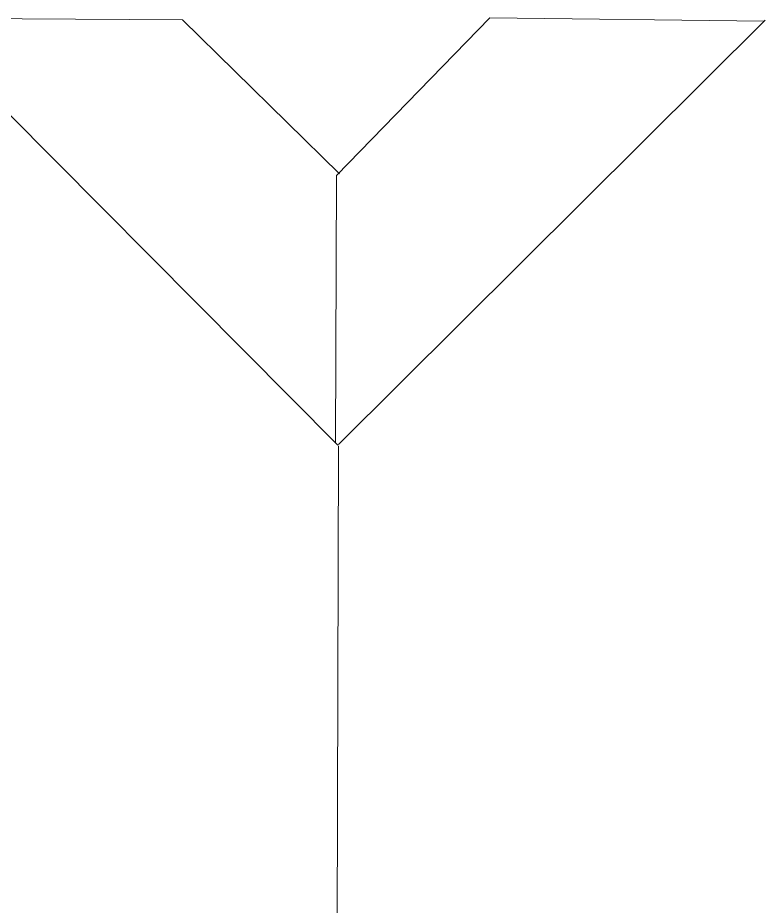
# Model space of a CAD drawing. Header units: inches. Extents: x 2.7 to 15.4, y -11.9 to -1.6.
# Drawn here: x 11.457 to 12.993, y -7.504 to -5.667 of the extents above; entities that cross this region are included whole.
import ezdxf

# ---------------------------------------------------------------- set-up
doc = ezdxf.new("R2010")
doc.units = ezdxf.units.IN
doc.header["$MEASUREMENT"] = 0
doc.layers.add('Layer 1', color=7, linetype='Continuous')

# ---------------------------------------------------------------- blocks, each defined once
blk = doc.blocks.new('block 3')
at = {"layer": 'Layer 1', "color": 7, "lineweight": 5, "true_color": 0xffffff}
for points in [[(11.2443, -5.6678), (11.7977, -5.6714), (12.1225, -5.9897)], [(12.1149, -6.5462), (12.1166, -5.9927), (12.4337, -5.6669)], [(13.001, -5.6742), (12.4337, -5.6669)]]:
    blk.add_lwpolyline(points, dxfattribs=at)
blk = doc.blocks.new('block 4')
at = {"layer": 'Layer 1', "color": 240, "lineweight": 5, "true_color": 0xed1f24}
for points in [[(12.1195, -6.5508), (11.2422, -5.6685)], [(12.1209, -6.5494), (13.0032, -5.6721)], [(12.1209, -6.5522), (12.1173, -7.7964)]]:
    blk.add_lwpolyline(points, dxfattribs=at)
blk = doc.blocks.new('block 2')
at = {"layer": 'Layer 1'}
for name in ['block 3', 'block 4']:
    blk.add_blockref(name, (0, 0), dxfattribs=at)

msp = doc.modelspace()

# ---------------------------------------------------------------- block references
at = {"layer": 'Layer 1'}
msp.add_blockref('block 2', (0, 0), dxfattribs=at)

doc.saveas('drawing.dxf')
